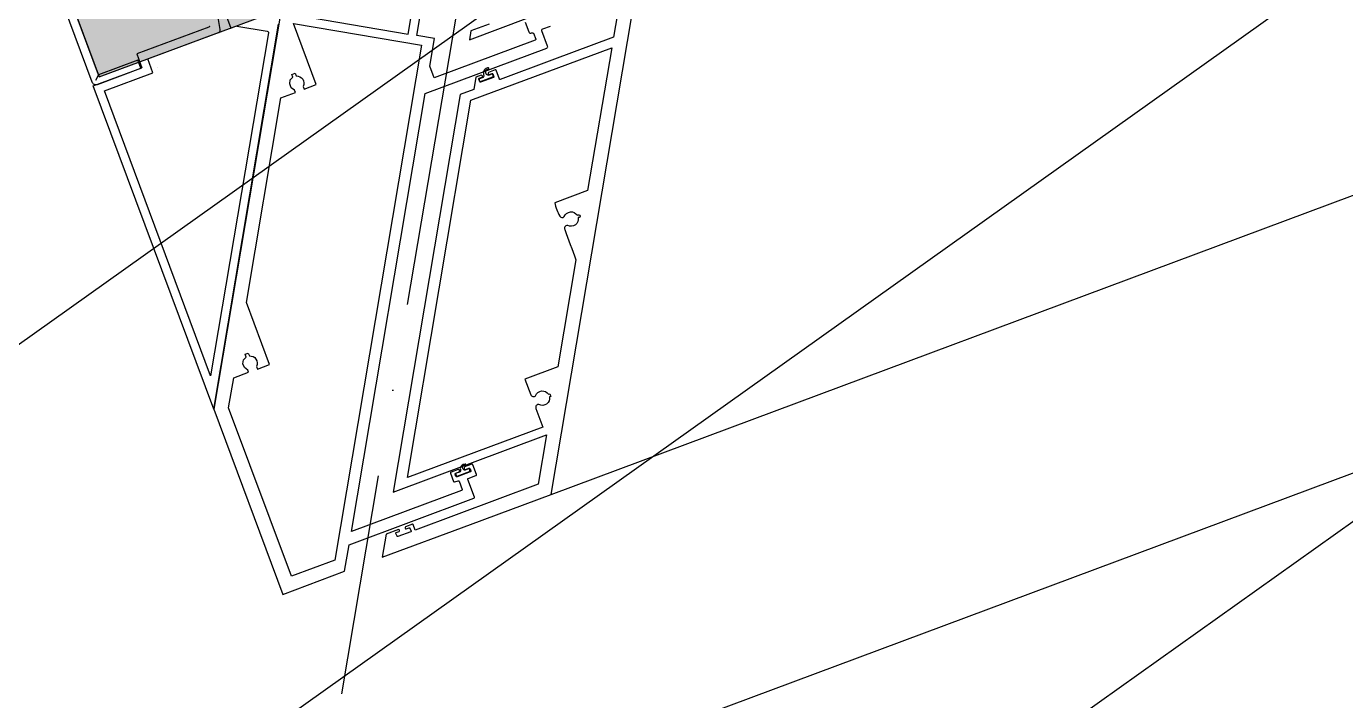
# Model space of a CAD drawing. Extents: x 12199666 to 24617114, y 1197707 to 2548648.
# Drawn here: x 12305102.1 to 12305558.6, y 1287771.6 to 1288004.8 of the extents above; entities that cross this region are included whole.
import ezdxf

# ---------------------------------------------------------------- set-up
doc = ezdxf.new("R2010")
doc.units = 0
doc.header["$LTSCALE"] = 10
doc.header["$MEASUREMENT"] = 0
doc.linetypes.add('TX-PLAN-T1-F11$0$ACAD_ISO04W100', pattern=[30, 24, -3, 0, -3])
doc.layers.add('TX-PLAN-T1-F11$0$_EDO-ALUMINIUM-SECTION', color=90, linetype='Continuous', lineweight=30)
doc.layers.add('TX-PLAN-T1-F11$0$板边线', color=36, linetype='Continuous', lineweight=30)
doc.layers.add('TX-PLAN-T1-F11$0$bangong', color=5, linetype='Continuous', true_color=0x0000ff)
for name, color, linetype in [('TX-PLAN-T1-F11$0$F-Alum', 4, 'Continuous'), ('TX-PLAN-T1-F11$0$F-center', 6, 'TX-PLAN-T1-F11$0$ACAD_ISO04W100'), ('TX-PLAN-T1-F11$0$F-concrete', 7, 'Continuous'), ('TX-PLAN-T1-F11$0$F-Gaskets', 8, 'Continuous'), ('TX-PLAN-T1-F11$0$F_MISC', 8, 'Continuous'), ('TX-PLAN-T1-F11$0$Hatch', 8, 'Continuous'), ('TX-PLAN-T1-F11$0$INSUL', 173, 'Continuous')]:
    doc.layers.add(name, color=color, linetype=linetype)

# ---------------------------------------------------------------- blocks, each defined once
blk = doc.blocks.new('TX-PLAN-T1-F11$0$TY001')
at = {"layer": 'TX-PLAN-T1-F11$0$F-Alum'}
blk.add_line((1440, 265.61), (565.21, -239.78), dxfattribs=at)
blk.add_lwpolyline([(1488.21, 108.81), (1494, 112.15), (1494, 115.24), (1465.93, 99.03)], dxfattribs=at)
blk.add_lwpolyline([(1445, 86.94), (1445, 106.13), (1464.67, 117.49), (1481.25, 127.07, -0.414214), (1481.52, 127), (1483.17, 124.15, 0.414214), (1483.44, 124.08), (1485.65, 125.35, 0.371001), (1485.68, 125.79, 0.371001), (1485.28, 125.99), (1484.35, 125.45, -0.414214), (1484.08, 125.53), (1483.54, 126.46, -0.414214), (1483.61, 126.73), (1487.74, 129.11, -0.414214), (1488.01, 129.04), (1488.55, 128.11, -0.414214), (1488.48, 127.84), (1487.54, 127.3, 0.324751), (1487.5, 126.85, 0.324751), (1487.91, 126.66), (1489.67, 127.67), (1489.67, 131.94), (1494, 134.44), (1494, 273.92), (1445, 245.61), (1445, 262.93), (1484.28, 285.62), (1485.29, 283.88, 0.414214), (1485.56, 283.81), (1487.77, 285.08, 0.370983), (1487.8, 285.52, 0.370983), (1487.4, 285.72), (1486.47, 285.19, -0.414214), (1486.2, 285.26), (1485.66, 286.19, -0.414214), (1485.73, 286.46), (1489.86, 288.85, -0.414214), (1490.13, 288.77), (1490.67, 287.84, -0.414214), (1490.6, 287.57), (1489.67, 287.03, 0.386506), (1489.65, 286.59, 0.386506), (1490.03, 286.39), (1494, 288.68), (1494, 296.8), (1465.77, 280.5), (1440, 265.61), (1440, 22)], format="xyb", dxfattribs=at)
blk.add_lwpolyline([(1490, 268.14), (1490, 135.82), (1445, 109.82), (1445, 159.92), (1455.5, 165.96, 0.074616), (1453.03, 170.24, 0.485318), (1451.45, 170.13, -0.625689), (1447.11, 168.91), (1446.89, 168.78, -1.655975), (1446.66, 169.66, -0.636825), (1449.78, 172.94, 0.071948), (1449.87, 172.93, 0.577186), (1450.56, 174.53, 0.000784), (1445, 184.14), (1445, 221.72), (1455.52, 227.81), (1452.64, 232.81, 0.547967), (1450.94, 232.84, -0.625579), (1446.61, 231.63), (1446.18, 231.37), (1445.67, 232.24), (1446.11, 232.49, -0.625579), (1449.32, 235.64, 0.561553), (1450.11, 237.17), (1446.67, 243.11), (1446.67, 243.11)], format="xyb", close=True, dxfattribs=at)
at = {"layer": 'TX-PLAN-T1-F11$0$F-center'}
blk.add_line((1500, -30.81), (1500, 345.67), dxfattribs=at)
at = {"layer": 'TX-PLAN-T1-F11$0$F-concrete'}
blk.add_line((1584.68, 453.13), (460.04, -196.6), dxfattribs=at)
blk.add_line((1584.68, 453.13), (460.04, -196.6), dxfattribs=at)
at = {"layer": 'TX-PLAN-T1-F11$0$F-Gaskets'}
blk.add_lwpolyline([(1488.37, 128.32), (1488.12, 128.75, 0.414214), (1487.78, 128.84), (1483.88, 126.59, 0.414214), (1483.79, 126.25), (1484.04, 125.82, 0.414214), (1484.38, 125.73), (1485.46, 126.35, -0.302264), (1486.31, 125.88), (1486.46, 125.62, -0.517396), (1486, 124.25, 0.275933), (1485.8, 124.16, 0.788636), (1485.89, 123.74, 0.457338), (1487.25, 126.17), (1487.18, 126.38, -0.302264), (1487.2, 127.35), (1488.28, 127.98, 0.414214)], format="xyb", close=True, dxfattribs=at)
blk = doc.blocks.new('*U195')
at = {"layer": 'TX-PLAN-T1-F11$0$INSUL', "lineweight": 0}
h = blk.add_hatch(dxfattribs=at)
h.set_pattern_fill('岩棉', color=256, scale=60, style=0, pattern_type=2)
h.set_pattern_definition([(171.7889, (31.98, 119.4286), (-403.9210345, 60.0000015), [2.0005, -418.1072]), (146.90866, (33.7337, 118.2857), (-95.0402426, 60.000001), [2.0932, -437.4871]), (132.32733, (35.0349, 116.8571), (-106.920274, 119.9999995), [1.9323, -403.8515]), (114.797, (35.827, 115.143), (-23.76006, 60), [1.8884, -196.3933]), (91.62022, (35.8834, 113.1429), (-11.88003, 360), [2.0008, -418.1672]), (82.824825, (30.05657, 66.85714), (83.160209665, 659.99999822), [46.65104, -9750.0678]), (97.175175, (41.82346, 66.85714), (-83.16021149, 659.999997991), [46.65104, -9750.0678]), (88.37978, (35.9966, 113.1429), (11.880026, 360), [2.0008, -418.1672]), (65.203, (36.053, 115.143), (23.76006, 60), [1.8884, -196.3933]), (47.67267, (36.8452, 116.8571), (106.920274, 120), [1.9323, -403.8515]), (33.09134, (38.1463, 118.2857), (95.040242, 60.000002), [2.0932, -437.4871]), (8.2111, (39.9, 119.4286), (403.921035, 60), [2.0005, -418.1072]), (87.1662, (30, 65.7143), (11.880025, 180), [1.1443, -239.1496]), (103.9014, (30.283, 64.5714), (-47.520122, 180), [1.1773, -246.0642]), (111.6036, (30.735, 63.429), (-11.88003, 60), [1.2292, -63.304]), (122.76135, (31.4709, 62.2857), (-35.640092, 60), [1.359, -284.0386]), (138.29055, (32.4326, 61.4286), (-71.280182, 60.000001), [1.2883, -269.2446]), (152.0035, (33.5074, 60.8571), (-106.920275, 60), [1.2173, -254.4187]), (166.4772, (34.6954, 60.5714), (-237.600608, 60.000002), [1.2219, -255.3723]), (167.07075, (35.94, 60.2857), (-249.48064, 60), [1.277, -266.8823]), (12.92924, (35.94, 60.2857), (249.48064, 60), [1.277, -266.8823]), (13.5228, (37.1846, 60.5714), (237.600609, 60), [1.2219, -255.3723]), (27.9965, (38.3726, 60.8571), (118.800303, 60.000002), [1.2173, -254.4187]), (41.70945, (39.4475, 61.4286), (71.280181, 60.000002), [1.2883, -269.2446]), (57.23865, (40.4092, 62.2857), (118.800303, 180.000001), [1.359, -284.0386]), (68.3964, (41.145, 63.429), (11.88003, 60), [1.2292, -63.304]), (76.0986, (41.5972, 64.5714), (11.88003, 60), [1.1773, -246.0642]), (92.8338, (41.88, 65.7143), (-11.88003, 180), [1.1443, -239.1496])])
h.paths.add_polyline_path([(0, 0), (429.97, 0), (429.97, 60), (0, 60)])
at = {"layer": 'TX-PLAN-T1-F11$0$INSUL'}
blk.add_lwpolyline([(0, 0), (429.97, 0), (429.97, 60), (0, 60)], close=True, dxfattribs=at)
blk = doc.blocks.new('TX-PLAN-T1-F11$0$A$C6BF074A9')
at = {"layer": 'TX-PLAN-T1-F11$0$F-Alum'}
for p, q in [((-235.39, 410.91), (-175.69, 307.58)), ((-175.69, 307.58), (-191.2, 298.62))]:
    blk.add_line(p, q, dxfattribs=at)
at = {"layer": 'TX-PLAN-T1-F11$0$F-Alum', "flags": 128}
blk.add_lwpolyline([(-235.39, 410.91), (-235.39, 275.92)], dxfattribs=at)
at = {"layer": 'TX-PLAN-T1-F11$0$F-Alum'}
blk.add_lwpolyline([(-232.39, 399.72), (-179.79, 308.68), (-195.3, 299.72), (-192.73, 295.27), (-215.32, 282.22), (-215.4, 282.17), (-215.48, 282.13), (-215.55, 282.08), (-215.66, 281.92), (-215.77, 281.75), (-215.81, 281.63), (-215.83, 281.31), (-215.77, 281.04), (-213.93, 275.72)], dxfattribs=at)
for points in [[(-216.13, 274.55), (-219.25, 279.95), (-220.93, 278.98, -0.131724)], [(-221.18, 278.91), (-231.89, 278.91, -0.414214), (-232.39, 279.41), (-232.39, 399.72)]]:
    blk.add_lwpolyline(points, format="xyb", dxfattribs=at)
at = {"layer": 'TX-PLAN-T1-F11$0$F-Alum', "flags": 128}
for points in [[(105.02, -178.32), (-174.94, 306.28, 0.000002), (-174.94, 306.28, 0.098699), (-175.33, 306.72, 0.082496), (-175.76, 306.95, 0.052185), (-176.07, 307.02, 0.043988), (-176.33, 307.03, 0.036571), (-176.55, 307, 0.034751), (-176.75, 306.94, 0.021821), (-176.87, 306.89, 0.022803), (-176.99, 306.83), (-190.85, 298.82), (-189.35, 296.23), (-176.79, 303.48), (-176.24, 305.53), (-176.79, 303.48), (101.67, -178.52)], [(-212.02, 280.59, -0.043988), (-211.91, 280.72, -0.036572), (-211.8, 280.82, -0.031051), (-211.7, 280.89), (-188.65, 294.21), (-191.2, 298.62)]]:
    blk.add_lwpolyline(points, format="xyb", dxfattribs=at)
at = {"layer": 'TX-PLAN-T1-F11$0$Hatch'}
for p, q in [((-234.91, 397.78), (-234.91, 397.78)), ((-196.54, 297.47, 0), (-196.54, 297.47, 0))]:
    blk.add_line(p, q, dxfattribs=at)
at = {"layer": 'TX-PLAN-T1-F11$0$F_MISC', "ltscale": 18000, "extrusion": (6.80052e-07, -9.06782e-07, -1), "xscale": -1, "rotation": 239.9840001645362}
blk.add_blockref('*U195', (-37.88, -68.1, 0), dxfattribs=at)
blk = doc.blocks.new('*U193')
at = {"layer": 'TX-PLAN-T1-F11$0$F-Alum', "flags": 128}
for points in [[(60, 52.2), (60, 255.97), (60, 255.97), (25.8, 315.17), (6, 303.74), (6, 294.43), (-33.88, 271.39, 0.414214), (-33.99, 270.98), (-30.73, 265.33, -0.414214), (-30.84, 264.92), (-33.28, 263.51, 0.414214), (-33.39, 263.1), (-31.62, 260.04, 0.414214), (-31.21, 259.93), (-28.95, 261.24, 0.414214), (-28.84, 261.65, 0.477313), (-29.41, 262.03), (-30.48, 261.42, -0.414214), (-30.89, 261.53), (-31.28, 262.2, -0.414214), (-31.17, 262.61), (-26.92, 265.06, -0.414214), (-26.52, 264.95), (-26.13, 264.28, -0.414214), (-26.24, 263.87), (-27.31, 263.25, 0.414214), (-27.42, 262.84, 0.430283), (-26.85, 262.46), (-24.59, 263.76, 0.414214), (-24.48, 264.17), (-26.01, 266.83, 0.414214), (-26.42, 266.94), (-27.49, 266.32, -0.414214), (-27.9, 266.43), (-29.39, 269.02, -0.414214), (-29.28, 269.43), (6, 289.81), (6, 136.09), (-32.85, 113.65, 0.414214), (-33.04, 112.96), (-30.2, 108.05, -0.414214), (-30.38, 107.37), (-32.88, 105.93, 0.414214)], [(-24.02, 106.1), (-25.78, 109.15, 0.547902), (-26.78, 109.32, -0.297524), (-27.47, 109.32), (-28.56, 111.22, -0.445028), (-28.43, 111.58), (3.86, 130.24), (6, 126.53), (6, 116.85), (12.24, 116.85), (12.24, 57.2)]]:
    blk.add_lwpolyline(points, format="xyb", dxfattribs=at)
at = {"layer": 'TX-PLAN-T1-F11$0$F-Alum'}
blk.add_lwpolyline([(52.62, 137.28), (51.57, 136.67), (51.04, 137.59, -0.588182), (48.04, 140.76), (47.56, 141.6), (43.7, 139.37), (54.98, 119.85), (10, 119.85), (10, 300.48), (23.88, 308.5), (55, 254.63), (55, 244.15), (50.23, 241.39), (50.63, 240.69), (51.94, 240.05), (52.65, 238.82), (52.73, 237.46), (51.98, 236.33), (52.49, 235.45), (51.44, 234.85), (50.91, 235.76, -0.588182), (47.91, 238.94), (47.42, 239.77), (43.57, 237.55), (55, 217.76), (55, 145.9), (50.36, 143.22), (50.77, 142.52), (52.07, 141.87), (52.78, 140.65), (52.86, 139.29), (52.12, 138.16)], format="xyb", close=True, dxfattribs=at)
at = {"layer": 'TX-PLAN-T1-F11$0$F-Alum', "flags": 128}
blk.add_lwpolyline([(60, 255.97), (60, 120.98)], dxfattribs=at)
at = {"layer": 'TX-PLAN-T1-F11$0$F-Alum'}
blk.add_lwpolyline([(55, 116.85), (15.24, 116.85), (15.24, 47.14), (45.24, 47.14), (55, 52.78)], close=True, dxfattribs=at)
at = {"layer": 'TX-PLAN-T1-F11$0$F-center'}
blk.add_line((0, -30.81), (0, 345.67), dxfattribs=at)
at = {"layer": 'TX-PLAN-T1-F11$0$F-Gaskets'}
blk.add_lwpolyline([(-26.35, 264.23), (-26.6, 264.67, 0.414214), (-26.95, 264.76), (-30.84, 262.51, 0.414214), (-30.93, 262.16), (-30.68, 261.73, 0.414214), (-30.34, 261.64), (-29.26, 262.27, -0.414214), (-28.58, 262.08), (-28.43, 261.82, -0.517396), (-28.89, 260.45, 0.275933), (-29.09, 260.36, 3.515715), (-29, 260.32, 0.517862), (-27.64, 262.37), (-27.71, 262.58, -0.414214), (-27.53, 263.27), (-26.44, 263.89, 0.414214)], format="xyb", close=True, dxfattribs=at)
at = {"layer": 'TX-PLAN-T1-F11$0$Hatch'}
blk.add_line((60.48, 242.84), (60.48, 242.84), dxfattribs=at)
blk.add_blockref('TX-PLAN-T1-F11$0$A$C6BF074A9', (295.39, -154.94))
blk = doc.blocks.new('TX-PLAN-T1-F11$0$A$C21521A5F')
at = {"rotation": 90}
for name, p in [('*U193', (388.72, 16760.22, 0)), ('TX-PLAN-T1-F11$0$TY001', (388.72, 15260.22, 0))]:
    blk.add_blockref(name, p, dxfattribs=at)
blk = doc.blocks.new('TX-PLAN-T1-F11$0$标准层幕墙0118')
at = {"color": 3, "rotation": 90}
blk.add_blockref('TX-PLAN-T1-F11$0$A$C21521A5F', (22760.22, 37461.28, 0), dxfattribs=at)
blk = doc.blocks.new('TX-PLAN-T1-F11')
at = {"layer": 'TX-PLAN-T1-F11$0$bangong'}
h = blk.add_hatch(dxfattribs=at)
h.set_pattern_fill('ANSI31', color=256, scale=100)
h.set_pattern_definition([(35.42362, (12267498.76, 1237188.21), (-92.0142, 129.36362), [])])
h.paths.add_polyline_path([(12311684.18, 1287370.21), (12310206.37, 1278610.93), (12302958.8, 1279833.69), (12302775.84, 1278749.28), (12300113.47, 1279198.46), (12299082.02, 1273084.85), (12299673.66, 1272985.04), (12298342.76, 1265096.52), (12297751.21, 1265196.32), (12297252.12, 1262238.13), (12297843.64, 1262138.33), (12297460.91, 1259869.79), (12299531.68, 1259520.43), (12299348.73, 1258436.09), (12307533.16, 1257055.26), (12306093.66, 1248523.11), (12305034.82, 1248138.6), (12304987.29, 1248120.88), (12304730.89, 1248810.16), (12304726.23, 1248813.76), (12304668.76, 1248792.34), (12303555.72, 1248388.14), (12303508.19, 1248370.43), (12303251.79, 1249059.7), (12303247.13, 1249063.3), (12303189.66, 1249041.88), (12302076.62, 1248637.69), (12302029.1, 1248619.97), (12301772.69, 1249309.24), (12301768.03, 1249312.84), (12301710.57, 1249291.42), (12300597.52, 1248887.23), (12300550, 1248869.51), (12300293.59, 1249558.79), (12300288.94, 1249562.39), (12300231.47, 1249540.97), (12299118.43, 1249136.77), (12299070.9, 1249119.06), (12298814.5, 1249808.33), (12298809.84, 1249811.93), (12298752.37, 1249790.51), (12297639.33, 1249386.32), (12297591.8, 1249368.6), (12297335.4, 1250057.87), (12297330.74, 1250061.47), (12297273.28, 1250040.05), (12296160.23, 1249635.86), (12296112.71, 1249618.15), (12295856.3, 1250307.42), (12295851.65, 1250311.02), (12295794.18, 1250289.6), (12294681.14, 1249885.4), (12294633.61, 1249867.69), (12294377.21, 1250556.96), (12294372.55, 1250560.56), (12294315.08, 1250539.14), (12293202.04, 1250134.95), (12293154.51, 1250117.23), (12292896.37, 1250811.17), (12292836.97, 1250784.75), (12291908.28, 1250382.53), (12291867.16, 1250364.24), (12291547.28, 1251083.26), (12291482.39, 1251070.59), (12290489.94, 1250886.97), (12290445.77, 1250878.35), (12290294.65, 1251652.25), (12290228.3, 1251656.87), (12289222.2, 1251737.08), (12289177.31, 1251740.21), (12289232.18, 1252526.82), (12289169.31, 1252548.5), (12288218.48, 1252887.04), (12288175.94, 1252901.71), (12288433.04, 1253647.13), (12288377.95, 1253684.39), (12287547.54, 1254258.06), (12287510.26, 1254283.27), (12287952, 1254936.44), (12287908.46, 1254986.72), (12287255.35, 1255756.22), (12287225.9, 1255790.24), (12287822.05, 1256306.46), (12287791.11, 1256365.59), (12287330.16, 1257267.99), (12287309.3, 1257307.86), (12288006.72, 1257672.83), (12287983.77, 1257734.39), (12287579.58, 1258847.43), (12287561.86, 1258894.96), (12288251.13, 1259151.36), (12288254.73, 1259156.02), (12288233.31, 1259213.49), (12287829.12, 1260326.53), (12287811.4, 1260374.06), (12288500.68, 1260630.46), (12288504.28, 1260635.12), (12288482.86, 1260692.58), (12288078.66, 1261805.63), (12288060.95, 1261853.15), (12288750.22, 1262109.56), (12288753.82, 1262114.22), (12288732.4, 1262171.68), (12288328.21, 1263284.72), (12288310.49, 1263332.25), (12288999.76, 1263588.65), (12289003.36, 1263593.31), (12288981.94, 1263650.78), (12288577.75, 1264763.82), (12288560.04, 1264811.35), (12289249.31, 1265067.75), (12289252.91, 1265072.41), (12289231.49, 1265129.88), (12288827.29, 1266242.92), (12288809.58, 1266290.44), (12289498.85, 1266546.85), (12289502.45, 1266551.51), (12289481.03, 1266608.97), (12289076.84, 1267722.02), (12289059.12, 1267769.54), (12289748.39, 1268025.95), (12289751.99, 1268030.6), (12289730.57, 1268088.07), (12289326.38, 1269201.11), (12289308.67, 1269248.64), (12289997.94, 1269505.04), (12290001.54, 1269509.7), (12289980.12, 1269567.17), (12289575.92, 1270680.21), (12289558.21, 1270727.74), (12290247.48, 1270984.14), (12290251.08, 1270988.8), (12290229.66, 1271046.26), (12289825.47, 1272159.31), (12289807.75, 1272206.83), (12290497.02, 1272463.24), (12290500.62, 1272467.89), (12290479.2, 1272525.36), (12290075.01, 1273638.4), (12290057.3, 1273685.93), (12290746.57, 1273942.33), (12290750.17, 1273946.99), (12290728.75, 1274004.46), (12290324.55, 1275117.5), (12290306.84, 1275165.03), (12290996.11, 1275421.43), (12290999.71, 1275426.09), (12290978.29, 1275483.55), (12290574.1, 1276596.6), (12290556.38, 1276644.12), (12291245.65, 1276900.53), (12291249.25, 1276905.19), (12291227.83, 1276962.65), (12290823.64, 1278075.69), (12290805.93, 1278123.22), (12291495.2, 1278379.63), (12291498.8, 1278384.28), (12291477.38, 1278441.75), (12291073.18, 1279554.79), (12291055.47, 1279602.32), (12291744.74, 1279858.72), (12291748.34, 1279863.38), (12291726.92, 1279920.85), (12291322.73, 1281033.89), (12291305.01, 1281081.41), (12291994.28, 1281337.82), (12291997.88, 1281342.48), (12291976.47, 1281399.94), (12291572.27, 1282512.99), (12291554.56, 1282560.51), (12292243.83, 1282816.92), (12292247.43, 1282821.57), (12292226.01, 1282879.04), (12291821.82, 1283992.08), (12291804.1, 1284039.61), (12292498.04, 1284297.75), (12292471.61, 1284357.15), (12292069.4, 1285285.85), (12292051.11, 1285326.96), (12292770.13, 1285646.84), (12292757.45, 1285711.73), (12292573.84, 1286704.18), (12292565.21, 1286748.35), (12293339.11, 1286899.47), (12293343.74, 1286965.82), (12293423.95, 1287971.92), (12293427.08, 1288016.82), (12294213.69, 1287961.94), (12294235.37, 1288024.82), (12294573.91, 1288975.65), (12294588.58, 1289018.19), (12295334, 1288761.08), (12295371.26, 1288816.17), (12295944.93, 1289646.58), (12295970.14, 1289683.86), (12296623.31, 1289242.13), (12296673.59, 1289285.66), (12297443.09, 1289938.77), (12297477.11, 1289968.23), (12297993.33, 1289372.07), (12298052.45, 1289403.01), (12298954.86, 1289863.96), (12298994.73, 1289884.83), (12299359.7, 1289187.41), (12299421.26, 1289210.35), (12300534.3, 1289614.55), (12300581.83, 1289632.26), (12300838.23, 1288942.99), (12300842.89, 1288939.39), (12300900.36, 1288960.81), (12302013.4, 1289365), (12302060.92, 1289382.72), (12302317.33, 1288693.45), (12302321.99, 1288689.85), (12302379.45, 1288711.27), (12303492.5, 1289115.46), (12303540.02, 1289133.17), (12303796.43, 1288443.9), (12303801.08, 1288440.3), (12303858.55, 1288461.72), (12304971.59, 1288865.92), (12305019.12, 1288883.63), (12305275.52, 1288194.36), (12305280.18, 1288190.76), (12305337.65, 1288212.18), (12306450.69, 1288616.37), (12306498.22, 1288634.09), (12306754.62, 1287944.82), (12306759.28, 1287941.22), (12306816.74, 1287962.64), (12307929.79, 1288366.83), (12307977.31, 1288384.54), (12308233.72, 1287695.27), (12308238.37, 1287691.67), (12308295.84, 1287713.09), (12309408.88, 1288117.29), (12309456.41, 1288135), (12309712.81, 1287445.73), (12309717.47, 1287442.13), (12309774.94, 1287463.55), (12310887.98, 1287867.74), (12310935.51, 1287885.46), (12311191.91, 1287196.19), (12311196.57, 1287192.59), (12311254.03, 1287214.01)])
at = {"layer": 'TX-PLAN-T1-F11$0$板边线', "elevation": 0}
blk.add_lwpolyline([(12298879.1, 1289370.14), (12299232.49, 1288694.84), (12300410.43, 1289133.84), (12300672.48, 1288430.72), (12301889.53, 1288884.29), (12302151.57, 1288181.17), (12303368.63, 1288634.75), (12303630.67, 1287931.63), (12304847.73, 1288385.21), (12305109.77, 1287682.09), (12306326.82, 1288135.66), (12306588.86, 1287432.54)], dxfattribs=at)
at = {"layer": 'TX-PLAN-T1-F11$0$_EDO-ALUMINIUM-SECTION', "rotation": 350.4236156863823}
blk.add_blockref('TX-PLAN-T1-F11$0$标准层幕墙0118', (12293055.45, 1251790.44), dxfattribs=at)

msp = doc.modelspace()

# ---------------------------------------------------------------- block references
msp.add_blockref('TX-PLAN-T1-F11', (0, 0))

doc.saveas('drawing.dxf')
